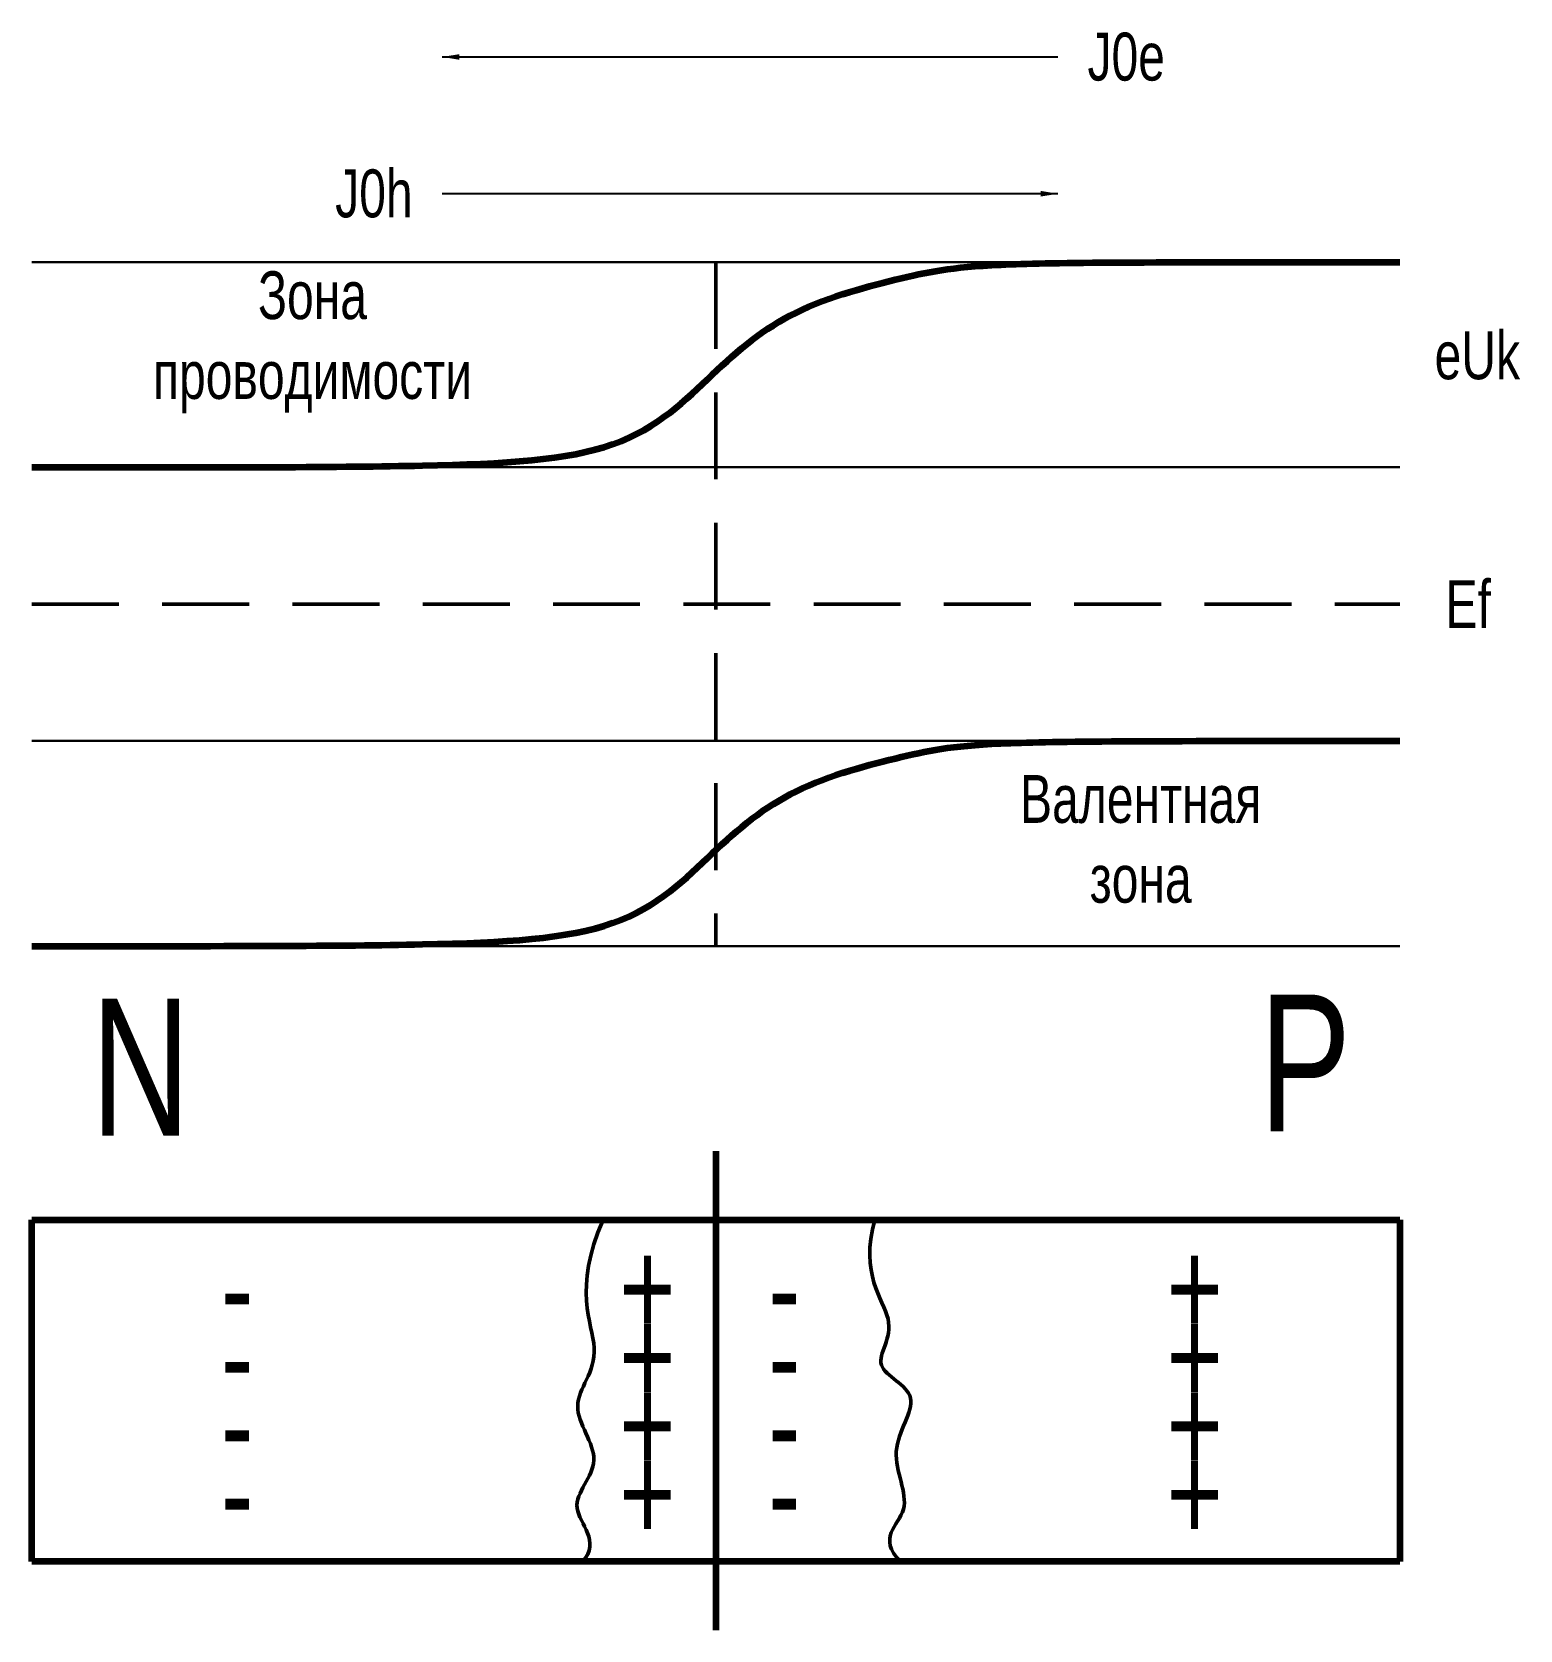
# Model space of a CAD drawing. Header units: millimetres. Extents: x 0 to 218, y -100 to 134.
import ezdxf

# ---------------------------------------------------------------- set-up
doc = ezdxf.new("R2010")
doc.units = ezdxf.units.MM
doc.linetypes.add('DASHED', pattern=[19.05, 12.7, -6.35])
doc.layers.get('0').update_dxf_attribs({"linetype": 'CONTINUOUS', "lineweight": 0})
doc.styles.get("Standard").update_dxf_attribs({"font": 'txt', "width": 0.75})
doc.dimstyles.get("Standard").update_dxf_attribs({"dimtxt": 2.5, "dimasz": 2.5, "dimexe": 1.25, "dimexo": 0.625, "dimtad": 1, "dimtxsty": 'Standard', "dimcen": 2.5, "dimadec": 0, "dimazin": 0, "dimtfac": 1, "dimtmove": 0, "dimatfit": 3, "dimfxl": 1, "dimarcsym": 0})

msp = doc.modelspace()

# ---------------------------------------------------------------- linework, layer by layer
at = {"lineweight": 30}
for p, q in [((0, 100), (200, 100)), ((0, 70), (200, 70)), ((0, 30), (200, 30)), ((0, 0), (200, 0))]:
    msp.add_line(p, q, dxfattribs=at)
at = {"linetype": 'DASHED', "lineweight": 50}
for p, q in [((100, 100), (100, 0)), ((0, 50), (200, 50))]:
    msp.add_line(p, q, dxfattribs=at)
at = {"lineweight": 100}
for p, q in [((100, -30), (100, -100)), ((0, -40), (200, -40)), ((0, -90), (0, -40)), ((200, -40), (200, -90)), ((200, -90), (0, -90))]:
    msp.add_line(p, q, dxfattribs=at)
for points in [[(0, 70), (30, 70), (60, 70), (87.5, 71.56), (99.69, 84.06), (110.62, 93.44), (128.44, 98.12), (138.44, 100), (163.75, 100), (200, 100)], [(0, 0), (30, 0), (60, 0), (87.5, 1.56), (99.69, 14.06), (110.62, 23.44), (128.44, 28.12), (138.44, 30), (163.75, 30), (200, 30)]]:
    msp.add_open_spline(points, degree=3, dxfattribs=at)
at = {"lineweight": 50}
for points in [[(83.5, -40), (79, -50.25), (85, -60), (77.25, -67), (84.75, -75.5), (76.75, -82), (83.25, -87), (80.5, -90)], [(123.25, -40), (121, -48), (128, -55.25), (121.5, -61.75), (131.25, -65.25), (124.25, -73.75), (130, -83), (123.5, -86.5), (127, -90)]]:
    msp.add_open_spline(points, degree=3, dxfattribs=at)

# ---------------------------------------------------------------- texts
at = {"lineweight": 100, "width": 100, "attachment_point": 5}
for s, insert, char_height in [('J0e', (160, 130), 7), ('J0h', (50, 110), 7), ('Зона\\Pпроводимости', (41.02, 88.28), 7), ('eUk', (211.33, 86.33), 7), ('Ef', (210, 50), 7), ('Валентная\\Pзона', (162.11, 15.63), 7), ('N', (15.87, -17.7), 20), ('P', (186.16, -17.09), 20)]:
    msp.add_mtext(s, dxfattribs=dict(at, insert=insert, char_height=char_height))
at = {"lineweight": 50, "char_height": 14, "width": 100, "attachment_point": 5}
for s, insert in [('+', (90, -50)), ('+', (170, -50)), ('-', (30, -50)), ('-', (110, -50)), ('+', (90, -60)), ('+', (170, -60)), ('-', (30, -60)), ('-', (110, -60)), ('+', (90, -70)), ('+', (170, -70)), ('-', (30, -70)), ('-', (110, -70)), ('+', (90, -80)), ('+', (170, -80)), ('-', (30, -80)), ('-', (110, -80))]:
    msp.add_mtext(s, dxfattribs=dict(at, insert=insert))

# ---------------------------------------------------------------- leaders
at = {"lineweight": 100}
for points in [[(60, 130), (150, 130)], [(150, 110), (60, 110)]]:
    msp.add_leader(points, dimstyle='Standard', dxfattribs=at)

doc.saveas('drawing.dxf')
